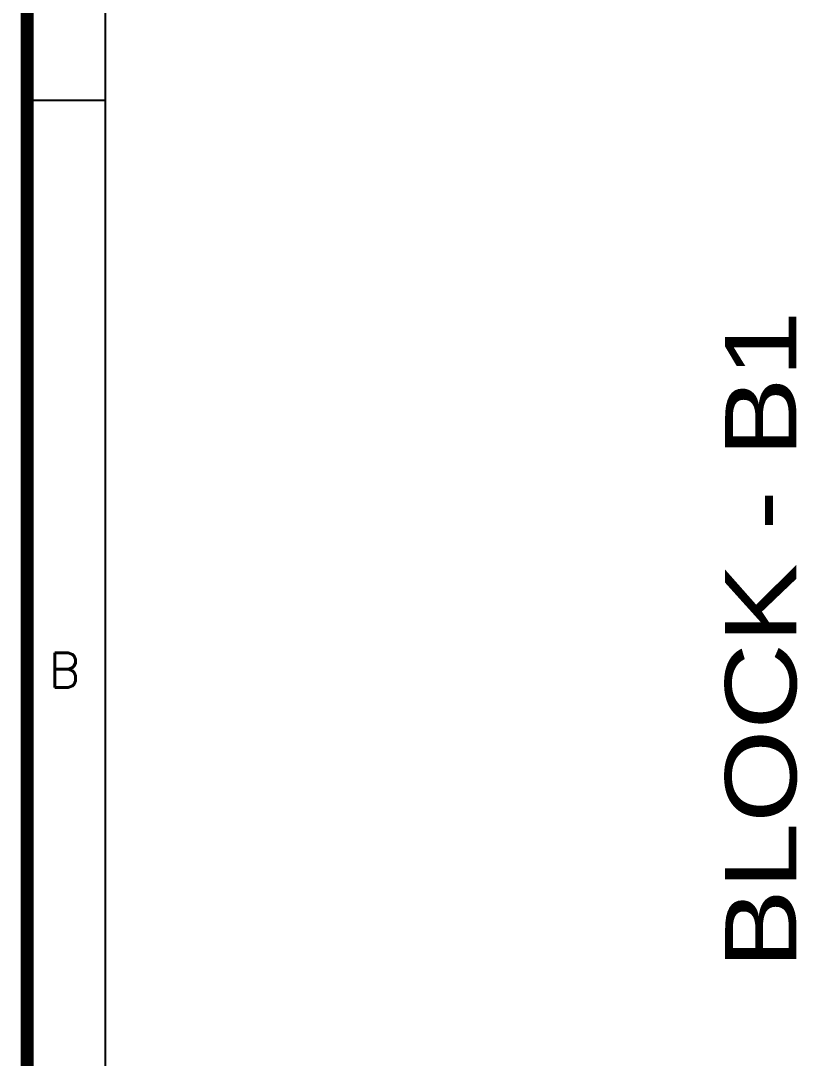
# Model space of a CAD drawing. Extents: x 7897917 to 8423973, y -6487334 to -6173396.
# Drawn here: x 8200722 to 8213872, y -6368952 to -6351502 of the extents above; entities that cross this region are included whole.
import ezdxf
from ezdxf.enums import TextEntityAlignment as Align

# ---------------------------------------------------------------- set-up
doc = ezdxf.new("R2010")
doc.units = 0
doc.header["$LTSCALE"] = 600
doc.header["$MEASUREMENT"] = 0
doc.layers.add('BLOCKS-PROP', color=2, linetype='CONTINUOUS')
doc.layers.add('TITLE', color=7, linetype='CONTINUOUS')
doc.styles.add('ARIAL', font='arial.ttf')
doc.styles.add('ROMANS', font='romans.shx')

# ---------------------------------------------------------------- blocks, each defined once
blk = doc.blocks.new('A$C66962185')
at = {"layer": 'TITLE'}
blk.add_line((2.142, -141176.034), (2.142, -140930.66), dxfattribs=at)
at = {"layer": 'TITLE', "color": 0}
blk.add_line((-0.153, -140959.61), (2.142, -140959.61), dxfattribs=at)
at = {"layer": 'TITLE', "color": 7, "const_width": 0.355}
blk.add_lwpolyline([(363, -140928.365), (363, -141178.329), (0, -141178.329), (0, -140928.365)], close=True, dxfattribs=at)
at = {"layer": 'TITLE', "color": 0, "style": 'ROMANS'}
blk.add_text('B', height=0.952, dxfattribs=at).set_placement((1.019, -140975.208), align=Align.MIDDLE)

msp = doc.modelspace()

# ---------------------------------------------------------------- block references
at = {"layer": 'TITLE', "xscale": 614.4175770664588, "yscale": 614.4175710082054, "zscale": 614.4175728063115}
msp.add_blockref('A$C66962185', (8200830.809, 80255221.224, 5.788), dxfattribs=at)

# ---------------------------------------------------------------- texts
at = {"layer": 'BLOCKS-PROP', "color": 10, "style": 'ARIAL', "width": 1.2}
msp.add_text('BLOCK - B1', height=1200, rotation=90, dxfattribs=at).set_placement((8213773.709, -6361916.634, 2.894), align=Align.CENTER)

doc.saveas('drawing.dxf')
